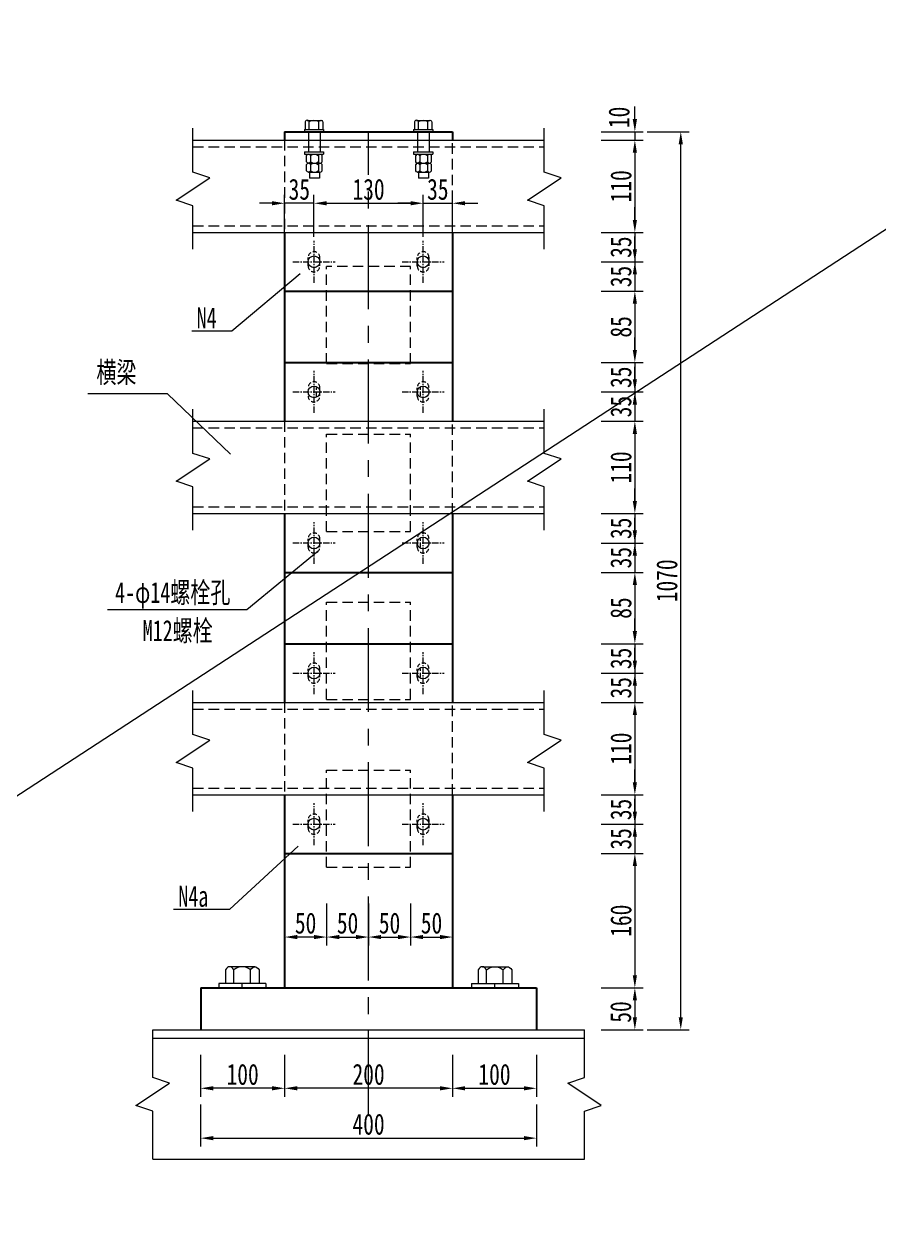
# Model space of a CAD drawing. Extents: x 98573 to 114325, y 0 to 100142.
# Drawn here: x 109206 to 110224, y 52742 to 54180 of the extents above; entities that cross this region are included whole.
import ezdxf

# ---------------------------------------------------------------- set-up
doc = ezdxf.new("R2010")
doc.units = 0
doc.header["$MEASUREMENT"] = 0
for name, pattern in [('CENTERX2', [4, 2.5, -0.5, 0.5, -0.5]), ('DASHED', [0.75, 0.5, -0.25]), ('DASHED2', [0.375, 0.25, -0.125])]:
    doc.linetypes.add(name, pattern=pattern)
doc.layers.get('0').update_dxf_attribs({"lineweight": 13})
doc.layers.get('Defpoints').update_dxf_attribs({"color": 9, "lineweight": 5})
for name, color, linetype, lineweight in [('dashed', 4, 'DASHED2', 5), ('中心线', 2, 'CENTERX2', 15), ('标注', 4, 'Continuous', 13), ('涪江 尺寸标注线', 4, 'Continuous', 13), ('涪江 钢板双线', 1, 'Continuous', 13), ('细线', 4, 'Continuous', 13), ('钢板单线', 6, 'Continuous', 25), ('钢板双线', 1, 'Continuous', 13)]:
    doc.layers.add(name, color=color, linetype=linetype, lineweight=lineweight)
doc.styles.get("Standard").update_dxf_attribs({"font": '仿宋_GB2312.ttf', "width": 0.75})
doc.dimstyles.new('0.1', dxfattribs={"dimscale": 0, "dimtxt": 2.5, "dimasz": 1.5, "dimexe": 1, "dimexo": 1, "dimgap": 0.4, "dimtad": 1, "dimdec": 1, "dimdsep": 46, "dimtxsty": 'Standard', "dimcen": 0.2, "dimclrd": 256, "dimclre": 256, "dimclrt": 256, "dimadec": 3, "dimazin": 2, "dimtfac": 1, "dimtdec": 1, "dimtmove": 2, "dimatfit": 3, "dimfxl": 4, "dimfxlon": 1, "dimtolj": 1, "dimtzin": 0, "dimlwd": -1, "dimlwe": -1, "dimarcsym": 0})

# ---------------------------------------------------------------- blocks, each defined once
blk = doc.blocks.new('m2')
at = {"layer": '钢板双线', "ltscale": 0.2}
for p, q in [((81098.7, 24802.8), (81096, 24802.8)), ((81098.7, 24802.8), (81098.7, 24780.1)), ((81074.4, 24797), (81067.4, 24797)), ((81122.7, 24798.2), (81098.7, 24798.2)), ((81074.5, 24785), (81067.5, 24785)), ((81098.7, 24780.1), (81096, 24780.1)), ((81122.7, 24784.2), (81098.7, 24784.2))]:
    blk.add_line(p, q, dxfattribs=at)
at = {"layer": '钢板双线'}
for p, q in [((81096, 24802.8), (81096, 24780.1)), ((81122.7, 24802.8), (81122.7, 24780.1)), ((81125.5, 24802.8), (81122.7, 24802.8)), ((81125.5, 24802.8), (81125.5, 24780.1)), ((81134.7, 24801.8), (81125.5, 24801.8)), ((81067.5, 24785), (81067.4, 24797)), ((81074.4, 24798), (81074.5, 24784)), ((81076.1, 24800.3), (81083.7, 24800.3)), ((81083.7, 24795.6), (81076.1, 24795.6)), ((81085.3, 24798), (81085.3, 24784)), ((81085.3, 24798), (81085.3, 24784)), ((81086.9, 24800.3), (81094.4, 24800.3)), ((81094.4, 24795.6), (81086.9, 24795.6)), ((81096, 24798), (81096.1, 24784)), ((81125.5, 24797.1), (81134.7, 24797.1)), ((81136.3, 24799.5), (81136.3, 24783.5)), ((81083.7, 24786.3), (81076.1, 24786.3)), ((81076.1, 24781.6), (81083.7, 24781.6)), ((81094.4, 24786.3), (81086.9, 24786.3)), ((81086.9, 24781.6), (81094.5, 24781.6)), ((81125.5, 24780.1), (81122.7, 24780.1)), ((81125.5, 24785.8), (81134.7, 24785.8)), ((81134.7, 24781.1), (81125.5, 24781.1))]:
    blk.add_line(p, q, dxfattribs=at)
for centre, major_axis, ratio, start_param, end_param in [((81121, 24799.5), (-15.4, 0), 0.341432, 2.680671, 3.602514), ((81089.8, 24791), (15.4, 0), 0.682865, 2.680671, 3.602514), ((81069.9, 24798), (15.4, 0), 0.341432, -0.460921, 0.460921), ((81100.6, 24791), (15.4, 0), 0.682865, 2.680671, 3.602514), ((81080.7, 24798), (15.4, 0), 0.341432, -0.460921, 0.460921), ((81089.8, 24784), (15.4, 0), 0.341432, 2.680671, 3.602514), ((81100.6, 24784), (15.4, 0), 0.341432, 2.680671, 3.602514)]:
    blk.add_ellipse(centre, major_axis=major_axis, ratio=ratio, start_param=start_param, end_param=end_param, dxfattribs=at)
at = {"layer": '钢板双线', "extrusion": (0, 0, -1)}
for centre, major_axis, ratio, start_param, end_param in [((81089.8, 24798), (-15.4, 0), 0.341432, -0.460921, 0.460921), ((81069.9, 24791), (-15.4, 0), 0.682865, 2.680671, 3.602514), ((81100.6, 24798), (-15.4, 0), 0.341432, -0.460921, 0.460921), ((81080.7, 24791), (-15.4, 0), 0.682865, 2.680671, 3.602514), ((81121, 24791.5), (15.4, 0), 0.829193, -0.460921, 0.460921), ((81069.9, 24784), (-15.4, 0), 0.341432, 2.680671, 3.602514), ((81080.7, 24784), (-15.4, 0), 0.341432, 2.680671, 3.602514), ((81121, 24783.5), (15.4, 0), 0.341432, -0.460921, 0.460921)]:
    blk.add_ellipse(centre, major_axis=major_axis, ratio=ratio, start_param=start_param, end_param=end_param, dxfattribs=at)
blk = doc.blocks.new('*D540')
at = {"layer": 'Defpoints', "color": 0, "transparency": 16777216}
for p in [(109515.8, 53966.6), (109515.8, 53741.8), (109550.8, 53741.8)]:
    blk.add_point(p, dxfattribs=at)
at = {"layer": '标注', "transparency": 16777216}
for p, q in [((109515.8, 53926.6), (109515.8, 53976.6)), ((109550.8, 53926.6), (109550.8, 53976.6))]:
    blk.add_line(p, q, dxfattribs=at)
at = {"layer": '标注', "color": 4, "transparency": 16777216}
for p, q in [((109500.8, 53966.6), (109485.8, 53966.6)), ((109550.8, 53966.6), (109515.8, 53966.6)), ((109565.8, 53966.6), (109580.8, 53966.6))]:
    blk.add_line(p, q, dxfattribs=at)
for points in [[(109500.8, 53969.1), (109500.8, 53964.1), (109515.8, 53966.6)], [(109565.8, 53969.1), (109565.8, 53964.1), (109550.8, 53966.6)]]:
    blk.add_solid(points, dxfattribs=at)
at = {"layer": '标注', "transparency": 16777216, "insert": (109533.3, 53983.1), "char_height": 25, "attachment_point": 5}
blk.add_mtext('\\A1;35', dxfattribs=at)
blk = doc.blocks.new('*D379')
at = {"layer": 'Defpoints', "color": 0, "transparency": 16777216}
for p in [(109680.8, 53966.6), (109550.8, 53741.8), (109680.8, 53741.8)]:
    blk.add_point(p, dxfattribs=at)
at = {"layer": '标注', "transparency": 16777216}
for p, q in [((109550.8, 53926.6), (109550.8, 53976.6)), ((109680.8, 53926.6), (109680.8, 53976.6))]:
    blk.add_line(p, q, dxfattribs=at)
at = {"layer": '标注', "color": 4, "transparency": 16777216}
blk.add_line((109565.8, 53966.6), (109665.8, 53966.6), dxfattribs=at)
for points in [[(109565.8, 53969.1), (109565.8, 53964.1), (109550.8, 53966.6)], [(109665.8, 53969.1), (109665.8, 53964.1), (109680.8, 53966.6)]]:
    blk.add_solid(points, dxfattribs=at)
at = {"layer": '标注', "transparency": 16777216, "insert": (109615.8, 53983.1), "char_height": 25, "attachment_point": 5}
blk.add_mtext('\\A1;130', dxfattribs=at)
blk = doc.blocks.new('*D541')
at = {"layer": 'Defpoints', "color": 0, "transparency": 16777216}
for p in [(109715.8, 53966.6), (109680.8, 53741.8), (109715.8, 53741.8)]:
    blk.add_point(p, dxfattribs=at)
at = {"layer": '标注', "transparency": 16777216}
for p, q in [((109680.8, 53926.6), (109680.8, 53976.6)), ((109715.8, 53926.6), (109715.8, 53976.6))]:
    blk.add_line(p, q, dxfattribs=at)
at = {"layer": '标注', "color": 4, "transparency": 16777216}
for p, q in [((109665.8, 53966.6), (109650.8, 53966.6)), ((109680.8, 53966.6), (109715.8, 53966.6)), ((109730.8, 53966.6), (109745.8, 53966.6))]:
    blk.add_line(p, q, dxfattribs=at)
for points in [[(109665.8, 53969.1), (109665.8, 53964.1), (109680.8, 53966.6)], [(109730.8, 53969.1), (109730.8, 53964.1), (109715.8, 53966.6)]]:
    blk.add_solid(points, dxfattribs=at)
at = {"layer": '标注', "transparency": 16777216, "insert": (109698.3, 53983.1), "char_height": 25, "attachment_point": 5}
blk.add_mtext('\\A1;35', dxfattribs=at)
blk = doc.blocks.new('*D380')
at = {"layer": 'Defpoints', "color": 0, "transparency": 16777216}
for p in [(109415.8, 54011.8), (109515.8, 53001.8), (109415.8, 52912.1)]:
    blk.add_point(p, dxfattribs=at)
at = {"layer": '标注', "transparency": 16777216}
for p, q in [((109415.8, 52952.1), (109415.8, 52902.1)), ((109515.8, 52952.1), (109515.8, 52902.1))]:
    blk.add_line(p, q, dxfattribs=at)
at = {"layer": '标注', "color": 4, "transparency": 16777216}
blk.add_line((109500.8, 52912.1), (109430.8, 52912.1), dxfattribs=at)
for points in [[(109430.8, 52914.6), (109430.8, 52909.6), (109415.8, 52912.1)], [(109500.8, 52914.6), (109500.8, 52909.6), (109515.8, 52912.1)]]:
    blk.add_solid(points, dxfattribs=at)
at = {"layer": '标注', "transparency": 16777216, "insert": (109465.8, 52928.6), "char_height": 25, "attachment_point": 5}
blk.add_mtext('\\A1;100', dxfattribs=at)
blk = doc.blocks.new('*D381')
at = {"layer": 'Defpoints', "color": 0, "transparency": 16777216}
for p in [(109515.8, 53001.8), (109715.8, 53001.8), (109515.8, 52912.1)]:
    blk.add_point(p, dxfattribs=at)
at = {"layer": '标注', "transparency": 16777216}
for p, q in [((109515.8, 52952.1), (109515.8, 52902.1)), ((109715.8, 52952.1), (109715.8, 52902.1))]:
    blk.add_line(p, q, dxfattribs=at)
at = {"layer": '标注', "color": 4, "transparency": 16777216}
blk.add_line((109700.8, 52912.1), (109530.8, 52912.1), dxfattribs=at)
for points in [[(109530.8, 52914.6), (109530.8, 52909.6), (109515.8, 52912.1)], [(109700.8, 52914.6), (109700.8, 52909.6), (109715.8, 52912.1)]]:
    blk.add_solid(points, dxfattribs=at)
at = {"layer": '标注', "transparency": 16777216, "insert": (109615.8, 52928.6), "char_height": 25, "attachment_point": 5}
blk.add_mtext('\\A1;200', dxfattribs=at)
blk = doc.blocks.new('*D382')
at = {"layer": 'Defpoints', "color": 0, "transparency": 16777216}
for p in [(109715.8, 53001.8), (109815.8, 53001.8), (109815.8, 52912.1)]:
    blk.add_point(p, dxfattribs=at)
at = {"layer": '标注', "transparency": 16777216}
for p, q in [((109715.8, 52952.1), (109715.8, 52902.1)), ((109815.8, 52952.1), (109815.8, 52902.1))]:
    blk.add_line(p, q, dxfattribs=at)
at = {"layer": '标注', "color": 4, "transparency": 16777216}
blk.add_line((109730.8, 52912.1), (109800.8, 52912.1), dxfattribs=at)
for points in [[(109730.8, 52914.6), (109730.8, 52909.6), (109715.8, 52912.1)], [(109800.8, 52914.6), (109800.8, 52909.6), (109815.8, 52912.1)]]:
    blk.add_solid(points, dxfattribs=at)
at = {"layer": '标注', "transparency": 16777216, "insert": (109765.8, 52928.6), "char_height": 25, "attachment_point": 5}
blk.add_mtext('\\A1;100', dxfattribs=at)
blk = doc.blocks.new('*D383')
at = {"layer": 'Defpoints', "color": 0, "transparency": 16777216}
for p in [(109415.8, 52981.8), (109815.8, 52981.8), (109815.8, 52852.7)]:
    blk.add_point(p, dxfattribs=at)
at = {"layer": '标注', "transparency": 16777216}
for p, q in [((109415.8, 52892.7), (109415.8, 52842.7)), ((109815.8, 52892.7), (109815.8, 52842.7))]:
    blk.add_line(p, q, dxfattribs=at)
at = {"layer": '标注', "color": 4, "transparency": 16777216}
blk.add_line((109430.8, 52852.7), (109800.8, 52852.7), dxfattribs=at)
for points in [[(109430.8, 52855.2), (109430.8, 52850.2), (109415.8, 52852.7)], [(109800.8, 52855.2), (109800.8, 52850.2), (109815.8, 52852.7)]]:
    blk.add_solid(points, dxfattribs=at)
at = {"layer": '标注', "transparency": 16777216, "insert": (109615.8, 52869.2), "char_height": 25, "attachment_point": 5}
blk.add_mtext('\\A1;400', dxfattribs=at)
blk = doc.blocks.new('*D384')
at = {"layer": 'Defpoints', "color": 0, "transparency": 16777216}
for p in [(109738.9, 54051.8), (109738.9, 54041.8), (109933, 54041.8)]:
    blk.add_point(p, dxfattribs=at)
at = {"layer": '标注', "color": 4, "transparency": 16777216}
for p, q in [((109933, 54066.8), (109933, 54081.8)), ((109933, 54051.8), (109933, 54041.8)), ((109933, 54026.8), (109933, 54011.8))]:
    blk.add_line(p, q, dxfattribs=at)
at = {"layer": '标注', "transparency": 16777216}
for p, q in [((109893, 54051.8), (109943, 54051.8)), ((109893, 54041.8), (109943, 54041.8))]:
    blk.add_line(p, q, dxfattribs=at)
at = {"layer": '标注', "color": 4, "transparency": 16777216}
for points in [[(109930.5, 54066.8), (109935.5, 54066.8), (109933, 54051.8)], [(109930.5, 54026.8), (109935.5, 54026.8), (109933, 54041.8)]]:
    blk.add_solid(points, dxfattribs=at)
at = {"layer": '标注', "transparency": 16777216, "insert": (109914.2, 54068.9), "char_height": 25, "attachment_point": 5, "rotation": 90}
blk.add_mtext('\\A1;10', dxfattribs=at)
blk = doc.blocks.new('*D385')
at = {"layer": 'Defpoints', "color": 0, "transparency": 16777216}
for p in [(109796.8, 54041.8), (109796.8, 53931.8), (109933, 53931.8)]:
    blk.add_point(p, dxfattribs=at)
at = {"layer": '标注', "transparency": 16777216}
for p, q in [((109893, 54041.8), (109943, 54041.8)), ((109893, 53931.8), (109943, 53931.8))]:
    blk.add_line(p, q, dxfattribs=at)
at = {"layer": '标注', "color": 4, "transparency": 16777216}
blk.add_line((109933, 54026.8), (109933, 53946.8), dxfattribs=at)
for points in [[(109930.5, 54026.8), (109935.5, 54026.8), (109933, 54041.8)], [(109930.5, 53946.8), (109935.5, 53946.8), (109933, 53931.8)]]:
    blk.add_solid(points, dxfattribs=at)
at = {"layer": '标注', "transparency": 16777216, "insert": (109916.5, 53986.8), "char_height": 25, "attachment_point": 5, "rotation": 90}
blk.add_mtext('\\A1;110', dxfattribs=at)
blk = doc.blocks.new('*D386')
at = {"layer": 'Defpoints', "color": 0, "transparency": 16777216}
for p in [(109778, 53931.8), (109713.5, 53896.8), (109933, 53896.8)]:
    blk.add_point(p, dxfattribs=at)
at = {"layer": '标注', "color": 4, "transparency": 16777216}
for p, q in [((109933, 53946.8), (109933, 53961.8)), ((109933, 53931.8), (109933, 53896.8)), ((109933, 53881.8), (109933, 53866.8))]:
    blk.add_line(p, q, dxfattribs=at)
at = {"layer": '标注', "transparency": 16777216}
for p, q in [((109893, 53931.8), (109943, 53931.8)), ((109893, 53896.8), (109943, 53896.8))]:
    blk.add_line(p, q, dxfattribs=at)
at = {"layer": '标注', "color": 4, "transparency": 16777216}
for points in [[(109930.5, 53946.8), (109935.5, 53946.8), (109933, 53931.8)], [(109930.5, 53881.8), (109935.5, 53881.8), (109933, 53896.8)]]:
    blk.add_solid(points, dxfattribs=at)
at = {"layer": '标注', "transparency": 16777216, "insert": (109916.5, 53914.3), "char_height": 25, "attachment_point": 5, "rotation": 90}
blk.add_mtext('\\A1;35', dxfattribs=at)
blk = doc.blocks.new('*D387')
at = {"layer": 'Defpoints', "color": 0, "transparency": 16777216}
for p in [(109713.5, 53896.8), (109713.5, 53861.8), (109933, 53861.8)]:
    blk.add_point(p, dxfattribs=at)
at = {"layer": '标注', "color": 4, "transparency": 16777216}
for p, q in [((109933, 53911.8), (109933, 53926.8)), ((109933, 53896.8), (109933, 53861.8)), ((109933, 53846.8), (109933, 53831.8))]:
    blk.add_line(p, q, dxfattribs=at)
at = {"layer": '标注', "transparency": 16777216}
for p, q in [((109893, 53896.8), (109943, 53896.8)), ((109893, 53861.8), (109943, 53861.8))]:
    blk.add_line(p, q, dxfattribs=at)
at = {"layer": '标注', "color": 4, "transparency": 16777216}
for points in [[(109930.5, 53911.8), (109935.5, 53911.8), (109933, 53896.8)], [(109930.5, 53846.8), (109935.5, 53846.8), (109933, 53861.8)]]:
    blk.add_solid(points, dxfattribs=at)
at = {"layer": '标注', "transparency": 16777216, "insert": (109916.5, 53879.3), "char_height": 25, "attachment_point": 5, "rotation": 90}
blk.add_mtext('\\A1;35', dxfattribs=at)
blk = doc.blocks.new('*D388')
at = {"layer": 'Defpoints', "color": 0, "transparency": 16777216}
for p in [(109696.7, 53861.8), (109683.2, 53776.8), (109933, 53776.8)]:
    blk.add_point(p, dxfattribs=at)
at = {"layer": '标注', "transparency": 16777216}
for p, q in [((109893, 53861.8), (109943, 53861.8)), ((109893, 53776.8), (109943, 53776.8))]:
    blk.add_line(p, q, dxfattribs=at)
at = {"layer": '标注', "color": 4, "transparency": 16777216}
blk.add_line((109933, 53846.8), (109933, 53791.8), dxfattribs=at)
for points in [[(109930.5, 53846.8), (109935.5, 53846.8), (109933, 53861.8)], [(109930.5, 53791.8), (109935.5, 53791.8), (109933, 53776.8)]]:
    blk.add_solid(points, dxfattribs=at)
at = {"layer": '标注', "transparency": 16777216, "insert": (109916.5, 53819.3), "char_height": 25, "attachment_point": 5, "rotation": 90}
blk.add_mtext('\\A1;85', dxfattribs=at)
blk = doc.blocks.new('*D389')
at = {"layer": 'Defpoints', "color": 0, "transparency": 16777216}
for p in [(109718.5, 53776.8), (109713.5, 53741.8), (109933, 53741.8)]:
    blk.add_point(p, dxfattribs=at)
at = {"layer": '标注', "color": 4, "transparency": 16777216}
for p, q in [((109933, 53791.8), (109933, 53806.8)), ((109933, 53776.8), (109933, 53741.8)), ((109933, 53726.8), (109933, 53711.8))]:
    blk.add_line(p, q, dxfattribs=at)
at = {"layer": '标注', "transparency": 16777216}
for p, q in [((109893, 53776.8), (109943, 53776.8)), ((109893, 53741.8), (109943, 53741.8))]:
    blk.add_line(p, q, dxfattribs=at)
at = {"layer": '标注', "color": 4, "transparency": 16777216}
for points in [[(109930.5, 53791.8), (109935.5, 53791.8), (109933, 53776.8)], [(109930.5, 53726.8), (109935.5, 53726.8), (109933, 53741.8)]]:
    blk.add_solid(points, dxfattribs=at)
at = {"layer": '标注', "transparency": 16777216, "insert": (109916.5, 53759.3), "char_height": 25, "attachment_point": 5, "rotation": 90}
blk.add_mtext('\\A1;35', dxfattribs=at)
blk = doc.blocks.new('*D390')
at = {"layer": 'Defpoints', "color": 0, "transparency": 16777216}
for p in [(109713.5, 53741.8), (109713.5, 53706.8), (109933, 53706.8)]:
    blk.add_point(p, dxfattribs=at)
at = {"layer": '标注', "color": 4, "transparency": 16777216}
for p, q in [((109933, 53756.8), (109933, 53771.8)), ((109933, 53741.8), (109933, 53706.8)), ((109933, 53691.8), (109933, 53676.8))]:
    blk.add_line(p, q, dxfattribs=at)
at = {"layer": '标注', "transparency": 16777216}
for p, q in [((109893, 53741.8), (109943, 53741.8)), ((109893, 53706.8), (109943, 53706.8))]:
    blk.add_line(p, q, dxfattribs=at)
at = {"layer": '标注', "color": 4, "transparency": 16777216}
for points in [[(109930.5, 53756.8), (109935.5, 53756.8), (109933, 53741.8)], [(109930.5, 53691.8), (109935.5, 53691.8), (109933, 53706.8)]]:
    blk.add_solid(points, dxfattribs=at)
at = {"layer": '标注', "transparency": 16777216, "insert": (109916.5, 53724.3), "char_height": 25, "attachment_point": 5, "rotation": 90}
blk.add_mtext('\\A1;35', dxfattribs=at)
blk = doc.blocks.new('*D391')
at = {"layer": 'Defpoints', "color": 0, "transparency": 16777216}
for p in [(109796.8, 53706.8), (109796.8, 53596.8), (109933, 53596.8)]:
    blk.add_point(p, dxfattribs=at)
at = {"layer": '标注', "transparency": 16777216}
for p, q in [((109893, 53706.8), (109943, 53706.8)), ((109893, 53596.8), (109943, 53596.8))]:
    blk.add_line(p, q, dxfattribs=at)
at = {"layer": '标注', "color": 4, "transparency": 16777216}
blk.add_line((109933, 53691.8), (109933, 53611.8), dxfattribs=at)
for points in [[(109930.5, 53691.8), (109935.5, 53691.8), (109933, 53706.8)], [(109930.5, 53611.8), (109935.5, 53611.8), (109933, 53596.8)]]:
    blk.add_solid(points, dxfattribs=at)
at = {"layer": '标注', "transparency": 16777216, "insert": (109916.5, 53651.8), "char_height": 25, "attachment_point": 5, "rotation": 90}
blk.add_mtext('\\A1;110', dxfattribs=at)
blk = doc.blocks.new('*D392')
at = {"layer": 'Defpoints', "color": 0, "transparency": 16777216}
for p in [(109778, 53596.8), (109713.5, 53561.8), (109933, 53561.8)]:
    blk.add_point(p, dxfattribs=at)
at = {"layer": '标注', "color": 4, "transparency": 16777216}
for p, q in [((109933, 53611.8), (109933, 53626.8)), ((109933, 53596.8), (109933, 53561.8)), ((109933, 53546.8), (109933, 53531.8))]:
    blk.add_line(p, q, dxfattribs=at)
at = {"layer": '标注', "transparency": 16777216}
for p, q in [((109893, 53596.8), (109943, 53596.8)), ((109893, 53561.8), (109943, 53561.8))]:
    blk.add_line(p, q, dxfattribs=at)
at = {"layer": '标注', "color": 4, "transparency": 16777216}
for points in [[(109930.5, 53611.8), (109935.5, 53611.8), (109933, 53596.8)], [(109930.5, 53546.8), (109935.5, 53546.8), (109933, 53561.8)]]:
    blk.add_solid(points, dxfattribs=at)
at = {"layer": '标注', "transparency": 16777216, "insert": (109916.5, 53579.3), "char_height": 25, "attachment_point": 5, "rotation": 90}
blk.add_mtext('\\A1;35', dxfattribs=at)
blk = doc.blocks.new('*D393')
at = {"layer": 'Defpoints', "color": 0, "transparency": 16777216}
for p in [(109713.5, 53561.8), (109713.5, 53526.8), (109933, 53526.8)]:
    blk.add_point(p, dxfattribs=at)
at = {"layer": '标注', "color": 4, "transparency": 16777216}
for p, q in [((109933, 53576.8), (109933, 53591.8)), ((109933, 53561.8), (109933, 53526.8)), ((109933, 53511.8), (109933, 53496.8))]:
    blk.add_line(p, q, dxfattribs=at)
at = {"layer": '标注', "transparency": 16777216}
for p, q in [((109893, 53561.8), (109943, 53561.8)), ((109893, 53526.8), (109943, 53526.8))]:
    blk.add_line(p, q, dxfattribs=at)
at = {"layer": '标注', "color": 4, "transparency": 16777216}
for points in [[(109930.5, 53576.8), (109935.5, 53576.8), (109933, 53561.8)], [(109930.5, 53511.8), (109935.5, 53511.8), (109933, 53526.8)]]:
    blk.add_solid(points, dxfattribs=at)
at = {"layer": '标注', "transparency": 16777216, "insert": (109916.5, 53544.3), "char_height": 25, "attachment_point": 5, "rotation": 90}
blk.add_mtext('\\A1;35', dxfattribs=at)
blk = doc.blocks.new('*D394')
at = {"layer": 'Defpoints', "color": 0, "transparency": 16777216}
for p in [(109696.7, 53526.8), (109683.2, 53441.8), (109933, 53441.8)]:
    blk.add_point(p, dxfattribs=at)
at = {"layer": '标注', "transparency": 16777216}
for p, q in [((109893, 53526.8), (109943, 53526.8)), ((109893, 53441.8), (109943, 53441.8))]:
    blk.add_line(p, q, dxfattribs=at)
at = {"layer": '标注', "color": 4, "transparency": 16777216}
blk.add_line((109933, 53511.8), (109933, 53456.8), dxfattribs=at)
for points in [[(109930.5, 53511.8), (109935.5, 53511.8), (109933, 53526.8)], [(109930.5, 53456.8), (109935.5, 53456.8), (109933, 53441.8)]]:
    blk.add_solid(points, dxfattribs=at)
at = {"layer": '标注', "transparency": 16777216, "insert": (109916.5, 53484.3), "char_height": 25, "attachment_point": 5, "rotation": 90}
blk.add_mtext('\\A1;85', dxfattribs=at)
blk = doc.blocks.new('*D395')
at = {"layer": 'Defpoints', "color": 0, "transparency": 16777216}
for p in [(109718.5, 53441.8), (109713.5, 53406.8), (109933, 53406.8)]:
    blk.add_point(p, dxfattribs=at)
at = {"layer": '标注', "color": 4, "transparency": 16777216}
for p, q in [((109933, 53456.8), (109933, 53471.8)), ((109933, 53441.8), (109933, 53406.8)), ((109933, 53391.8), (109933, 53376.8))]:
    blk.add_line(p, q, dxfattribs=at)
at = {"layer": '标注', "transparency": 16777216}
for p, q in [((109893, 53441.8), (109943, 53441.8)), ((109893, 53406.8), (109943, 53406.8))]:
    blk.add_line(p, q, dxfattribs=at)
at = {"layer": '标注', "color": 4, "transparency": 16777216}
for points in [[(109930.5, 53456.8), (109935.5, 53456.8), (109933, 53441.8)], [(109930.5, 53391.8), (109935.5, 53391.8), (109933, 53406.8)]]:
    blk.add_solid(points, dxfattribs=at)
at = {"layer": '标注', "transparency": 16777216, "insert": (109916.5, 53424.3), "char_height": 25, "attachment_point": 5, "rotation": 90}
blk.add_mtext('\\A1;35', dxfattribs=at)
blk = doc.blocks.new('*D396')
at = {"layer": 'Defpoints', "color": 0, "transparency": 16777216}
for p in [(109713.5, 53406.8), (109713.5, 53371.8), (109933, 53371.8)]:
    blk.add_point(p, dxfattribs=at)
at = {"layer": '标注', "color": 4, "transparency": 16777216}
for p, q in [((109933, 53421.8), (109933, 53436.8)), ((109933, 53406.8), (109933, 53371.8)), ((109933, 53356.8), (109933, 53341.8))]:
    blk.add_line(p, q, dxfattribs=at)
at = {"layer": '标注', "transparency": 16777216}
for p, q in [((109893, 53406.8), (109943, 53406.8)), ((109893, 53371.8), (109943, 53371.8))]:
    blk.add_line(p, q, dxfattribs=at)
at = {"layer": '标注', "color": 4, "transparency": 16777216}
for points in [[(109930.5, 53421.8), (109935.5, 53421.8), (109933, 53406.8)], [(109930.5, 53356.8), (109935.5, 53356.8), (109933, 53371.8)]]:
    blk.add_solid(points, dxfattribs=at)
at = {"layer": '标注', "transparency": 16777216, "insert": (109916.5, 53389.3), "char_height": 25, "attachment_point": 5, "rotation": 90}
blk.add_mtext('\\A1;35', dxfattribs=at)
blk = doc.blocks.new('*D397')
at = {"layer": 'Defpoints', "color": 0, "transparency": 16777216}
for p in [(109796.8, 53371.8), (109796.8, 53261.8), (109933, 53261.8)]:
    blk.add_point(p, dxfattribs=at)
at = {"layer": '标注', "transparency": 16777216}
for p, q in [((109893, 53371.8), (109943, 53371.8)), ((109893, 53261.8), (109943, 53261.8))]:
    blk.add_line(p, q, dxfattribs=at)
at = {"layer": '标注', "color": 4, "transparency": 16777216}
blk.add_line((109933, 53356.8), (109933, 53276.8), dxfattribs=at)
for points in [[(109930.5, 53356.8), (109935.5, 53356.8), (109933, 53371.8)], [(109930.5, 53276.8), (109935.5, 53276.8), (109933, 53261.8)]]:
    blk.add_solid(points, dxfattribs=at)
at = {"layer": '标注', "transparency": 16777216, "insert": (109916.5, 53316.8), "char_height": 25, "attachment_point": 5, "rotation": 90}
blk.add_mtext('\\A1;110', dxfattribs=at)
blk = doc.blocks.new('*D398')
at = {"layer": 'Defpoints', "color": 0, "transparency": 16777216}
for p in [(109778, 53261.8), (109713.5, 53226.8), (109933, 53226.8)]:
    blk.add_point(p, dxfattribs=at)
at = {"layer": '标注', "color": 4, "transparency": 16777216}
for p, q in [((109933, 53276.8), (109933, 53291.8)), ((109933, 53261.8), (109933, 53226.8)), ((109933, 53211.8), (109933, 53196.8))]:
    blk.add_line(p, q, dxfattribs=at)
at = {"layer": '标注', "transparency": 16777216}
for p, q in [((109893, 53261.8), (109943, 53261.8)), ((109893, 53226.8), (109943, 53226.8))]:
    blk.add_line(p, q, dxfattribs=at)
at = {"layer": '标注', "color": 4, "transparency": 16777216}
for points in [[(109930.5, 53276.8), (109935.5, 53276.8), (109933, 53261.8)], [(109930.5, 53211.8), (109935.5, 53211.8), (109933, 53226.8)]]:
    blk.add_solid(points, dxfattribs=at)
at = {"layer": '标注', "transparency": 16777216, "insert": (109916.5, 53244.3), "char_height": 25, "attachment_point": 5, "rotation": 90}
blk.add_mtext('\\A1;35', dxfattribs=at)
blk = doc.blocks.new('*D399')
at = {"layer": 'Defpoints', "color": 0, "transparency": 16777216}
for p in [(109713.5, 53226.8), (109713.5, 53191.8), (109933, 53191.8)]:
    blk.add_point(p, dxfattribs=at)
at = {"layer": '标注', "color": 4, "transparency": 16777216}
for p, q in [((109933, 53241.8), (109933, 53256.8)), ((109933, 53226.8), (109933, 53191.8)), ((109933, 53176.8), (109933, 53161.8))]:
    blk.add_line(p, q, dxfattribs=at)
at = {"layer": '标注', "transparency": 16777216}
for p, q in [((109893, 53226.8), (109943, 53226.8)), ((109893, 53191.8), (109943, 53191.8))]:
    blk.add_line(p, q, dxfattribs=at)
at = {"layer": '标注', "color": 4, "transparency": 16777216}
for points in [[(109930.5, 53241.8), (109935.5, 53241.8), (109933, 53226.8)], [(109930.5, 53176.8), (109935.5, 53176.8), (109933, 53191.8)]]:
    blk.add_solid(points, dxfattribs=at)
at = {"layer": '标注', "transparency": 16777216, "insert": (109916.5, 53209.3), "char_height": 25, "attachment_point": 5, "rotation": 90}
blk.add_mtext('\\A1;35', dxfattribs=at)
blk = doc.blocks.new('*D400')
at = {"layer": 'Defpoints', "color": 0, "transparency": 16777216}
for p in [(109696.7, 53191.8), (109683.2, 53031.8), (109933, 53031.8)]:
    blk.add_point(p, dxfattribs=at)
at = {"layer": '标注', "transparency": 16777216}
for p, q in [((109893, 53191.8), (109943, 53191.8)), ((109893, 53031.8), (109943, 53031.8))]:
    blk.add_line(p, q, dxfattribs=at)
at = {"layer": '标注', "color": 4, "transparency": 16777216}
blk.add_line((109933, 53176.8), (109933, 53046.8), dxfattribs=at)
for points in [[(109930.5, 53176.8), (109935.5, 53176.8), (109933, 53191.8)], [(109930.5, 53046.8), (109935.5, 53046.8), (109933, 53031.8)]]:
    blk.add_solid(points, dxfattribs=at)
at = {"layer": '标注', "transparency": 16777216, "insert": (109916.5, 53111.8), "char_height": 25, "attachment_point": 5, "rotation": 90}
blk.add_mtext('\\A1;160', dxfattribs=at)
blk = doc.blocks.new('*D401')
at = {"layer": 'Defpoints', "color": 0, "transparency": 16777216}
for p in [(109772, 53031.8), (109772, 52981.8), (109933, 52981.8)]:
    blk.add_point(p, dxfattribs=at)
at = {"layer": '标注', "transparency": 16777216}
for p, q in [((109893, 53031.8), (109943, 53031.8)), ((109893, 52981.8), (109943, 52981.8))]:
    blk.add_line(p, q, dxfattribs=at)
at = {"layer": '标注', "color": 4, "transparency": 16777216}
blk.add_line((109933, 53016.8), (109933, 52996.8), dxfattribs=at)
for points in [[(109930.5, 53016.8), (109935.5, 53016.8), (109933, 53031.8)], [(109930.5, 52996.8), (109935.5, 52996.8), (109933, 52981.8)]]:
    blk.add_solid(points, dxfattribs=at)
at = {"layer": '标注', "transparency": 16777216, "insert": (109916.2, 53003), "char_height": 25, "attachment_point": 5, "rotation": 90}
blk.add_mtext('\\A1;50', dxfattribs=at)
blk = doc.blocks.new('*D620')
at = {"layer": 'Defpoints', "color": 0, "transparency": 16777216}
for p in [(109706.9, 54051.8), (109987.7, 54051.8), (109788.5, 52981.8)]:
    blk.add_point(p, dxfattribs=at)
at = {"layer": '标注', "transparency": 16777216}
for p, q in [((109947.7, 54051.8), (109997.7, 54051.8)), ((109947.7, 52981.8), (109997.7, 52981.8))]:
    blk.add_line(p, q, dxfattribs=at)
at = {"layer": '标注', "color": 4, "transparency": 16777216}
blk.add_line((109987.7, 52996.8), (109987.7, 54036.8), dxfattribs=at)
for points in [[(109985.2, 54036.8), (109990.2, 54036.8), (109987.7, 54051.8)], [(109985.2, 52996.8), (109990.2, 52996.8), (109987.7, 52981.8)]]:
    blk.add_solid(points, dxfattribs=at)
at = {"layer": '标注', "transparency": 16777216, "insert": (109971.2, 53516.8), "char_height": 25, "attachment_point": 5, "rotation": 90}
blk.add_mtext('\\A1;1070', dxfattribs=at)
blk = doc.blocks.new('*D621')
at = {"layer": 'Defpoints', "color": 0, "transparency": 16777216}
for p in [(109565.8, 53175.5), (109615.8, 53175.5), (109615.8, 53092.3)]:
    blk.add_point(p, dxfattribs=at)
at = {"layer": '标注', "transparency": 16777216}
for p, q in [((109565.8, 53132.3), (109565.8, 53082.3)), ((109615.8, 53132.3), (109615.8, 53082.3))]:
    blk.add_line(p, q, dxfattribs=at)
at = {"layer": '标注', "color": 4, "transparency": 16777216}
blk.add_line((109580.8, 53092.3), (109600.8, 53092.3), dxfattribs=at)
for points in [[(109580.8, 53094.8), (109580.8, 53089.8), (109565.8, 53092.3)], [(109600.8, 53094.8), (109600.8, 53089.8), (109615.8, 53092.3)]]:
    blk.add_solid(points, dxfattribs=at)
at = {"layer": '标注', "transparency": 16777216, "insert": (109590.8, 53108.8), "char_height": 25, "attachment_point": 5}
blk.add_mtext('\\A1;50', dxfattribs=at)
blk = doc.blocks.new('*D622')
at = {"layer": 'Defpoints', "color": 0, "transparency": 16777216}
for p in [(109515.8, 54043.2), (109565.8, 53175.5), (109515.8, 53092.3)]:
    blk.add_point(p, dxfattribs=at)
at = {"layer": '标注', "transparency": 16777216}
for p, q in [((109515.8, 53132.3), (109515.8, 53082.3)), ((109565.8, 53132.3), (109565.8, 53082.3))]:
    blk.add_line(p, q, dxfattribs=at)
at = {"layer": '标注', "color": 4, "transparency": 16777216}
blk.add_line((109550.8, 53092.3), (109530.8, 53092.3), dxfattribs=at)
for points in [[(109530.8, 53094.8), (109530.8, 53089.8), (109515.8, 53092.3)], [(109550.8, 53094.8), (109550.8, 53089.8), (109565.8, 53092.3)]]:
    blk.add_solid(points, dxfattribs=at)
at = {"layer": '标注', "transparency": 16777216, "insert": (109540.8, 53108.8), "char_height": 25, "attachment_point": 5}
blk.add_mtext('\\A1;50', dxfattribs=at)
blk = doc.blocks.new('*D623')
at = {"layer": 'Defpoints', "color": 0, "transparency": 16777216}
for p in [(109615.8, 53175.5), (109665.8, 53175.5), (109665.8, 53092.3)]:
    blk.add_point(p, dxfattribs=at)
at = {"layer": '标注', "transparency": 16777216}
for p, q in [((109615.8, 53132.3), (109615.8, 53082.3)), ((109665.8, 53132.3), (109665.8, 53082.3))]:
    blk.add_line(p, q, dxfattribs=at)
at = {"layer": '标注', "color": 4, "transparency": 16777216}
blk.add_line((109630.8, 53092.3), (109650.8, 53092.3), dxfattribs=at)
for points in [[(109630.8, 53094.8), (109630.8, 53089.8), (109615.8, 53092.3)], [(109650.8, 53094.8), (109650.8, 53089.8), (109665.8, 53092.3)]]:
    blk.add_solid(points, dxfattribs=at)
at = {"layer": '标注', "transparency": 16777216, "insert": (109640.8, 53108.8), "char_height": 25, "attachment_point": 5}
blk.add_mtext('\\A1;50', dxfattribs=at)
blk = doc.blocks.new('*D624')
at = {"layer": 'Defpoints', "color": 0, "transparency": 16777216}
for p in [(109665.8, 53175.5), (109715.8, 53175.5), (109715.8, 53092.3)]:
    blk.add_point(p, dxfattribs=at)
at = {"layer": '标注', "transparency": 16777216}
for p, q in [((109665.8, 53132.3), (109665.8, 53082.3)), ((109715.8, 53132.3), (109715.8, 53082.3))]:
    blk.add_line(p, q, dxfattribs=at)
at = {"layer": '标注', "color": 4, "transparency": 16777216}
blk.add_line((109680.8, 53092.3), (109700.8, 53092.3), dxfattribs=at)
for points in [[(109680.8, 53094.8), (109680.8, 53089.8), (109665.8, 53092.3)], [(109700.8, 53094.8), (109700.8, 53089.8), (109715.8, 53092.3)]]:
    blk.add_solid(points, dxfattribs=at)
at = {"layer": '标注', "transparency": 16777216, "insert": (109690.8, 53108.8), "char_height": 25, "attachment_point": 5}
blk.add_mtext('\\A1;50', dxfattribs=at)
blk = doc.blocks.new('ls')
at = {"color": 4}
blk.add_line((0, 0), (0, 5), dxfattribs=at)
at = {"layer": '涪江 钢板双线', "color": 4}
for p, q in [((-20, 21.6), (-20, 5)), ((-15, 25), (15, 25)), ((-10, 5), (-10, 21.6)), ((10, 5), (10, 21.6)), ((20, 21.6), (20, 5)), ((-28, 5), (28, 5)), ((-28, 5), (-28, 0)), ((-28, 0), (28, 0)), ((-18.7, 5), (18.7, 5)), ((-14, 5), (14, 5)), ((28, 5), (28, 0))]:
    blk.add_line(p, q, dxfattribs=at)
blk.add_ellipse((-15, -7.9), major_axis=(0, 32.9), ratio=0.341432, start_param=-0.460921, end_param=0.460921, dxfattribs=at)
at = {"layer": '涪江 钢板双线', "color": 4, "extrusion": (0, 0, -1)}
for centre, ratio in [((0, -7.9), 0.682865), ((15, -7.9), 0.341432)]:
    blk.add_ellipse(centre, major_axis=(0, 32.9), ratio=ratio, start_param=-0.460921, end_param=0.460921, dxfattribs=at)

msp = doc.modelspace()

# ---------------------------------------------------------------- linework, layer by layer
at = {"color": 1}
for p, q in [((109358.64724, 52981.83899), (109872.97983, 52981.83899)), ((109358.64724, 52971.83899), (109872.97983, 52971.83899)), ((109358.64724, 52827.48086), (109872.97983, 52827.48086))]:
    msp.add_line(p, q, dxfattribs=at)
for centre in [(109550.81353, 53896.83899), (109680.81353, 53896.83899), (109550.81353, 53741.83899), (109680.81353, 53741.83899), (109550.81353, 53561.83899), (109680.81353, 53561.83899), (109550.81353, 53406.83899), (109680.81353, 53406.83899), (109550.81353, 53226.83899), (109680.81353, 53226.83899)]:
    msp.add_circle(centre, 7)
at = {"layer": 'dashed', "ltscale": 50}
for p, q in [((109406.54244, 54033.83899), (109825.08463, 54033.83899)), ((109515.81353, 54041.83899), (109515.81353, 53931.83899)), ((109715.81353, 53931.83899), (109715.81353, 54041.83899)), ((109406.54244, 53939.83899), (109825.08463, 53939.83899)), ((109565.81353, 53775.48293), (109565.81353, 53891.30897)), ((109665.81353, 53891.30897), (109565.81353, 53891.30897)), ((109665.81353, 53775.48293), (109665.81353, 53891.30897)), ((109565.81353, 53775.48293), (109665.81353, 53775.48293)), ((109515.81353, 53706.83899), (109515.81353, 53596.83899)), ((109715.81353, 53596.83899), (109715.81353, 53706.83899)), ((109406.54244, 53698.83899), (109825.08463, 53698.83899)), ((109565.81353, 53575.48293), (109565.81353, 53691.30897)), ((109565.81353, 53691.30897), (109665.81353, 53691.30897)), ((109665.81353, 53575.48293), (109665.81353, 53691.30897)), ((109406.54244, 53604.83899), (109825.08463, 53604.83899)), ((109565.81353, 53575.48293), (109665.81353, 53575.48293)), ((109565.81353, 53375.48293), (109565.81353, 53491.30897)), ((109565.81353, 53491.30897), (109665.81353, 53491.30897)), ((109665.81353, 53375.48293), (109665.81353, 53491.30897)), ((109515.81353, 53371.83899), (109515.81353, 53261.83899)), ((109565.81353, 53375.48293), (109665.81353, 53375.48293)), ((109715.81353, 53261.83899), (109715.81353, 53371.83899)), ((109406.54244, 53363.83899), (109825.08463, 53363.83899)), ((109565.81353, 53175.48293), (109565.81353, 53291.30897)), ((109565.81353, 53291.30897), (109665.81353, 53291.30897)), ((109665.81353, 53175.48293), (109665.81353, 53291.30897)), ((109406.54244, 53269.83899), (109825.08463, 53269.83899)), ((109565.81353, 53175.48293), (109665.81353, 53175.48293))]:
    msp.add_line(p, q, dxfattribs=at)
at = {"layer": 'dashed', "ltscale": 20}
for p, q in [((109543.81353, 53891.83899), (109543.81353, 53901.83899)), ((109557.81353, 53891.95356), (109557.81353, 53901.95356)), ((109673.81353, 53891.83899), (109673.81353, 53901.83899)), ((109687.81353, 53891.95356), (109687.81353, 53901.95356)), ((109553.81353, 53736.83899), (109553.81353, 53746.83899)), ((109557.81353, 53736.95356), (109557.81353, 53746.95356)), ((109673.81353, 53736.83899), (109673.81353, 53746.83899)), ((109677.81353, 53736.95356), (109677.81353, 53746.95356)), ((109543.81353, 53556.83899), (109543.81353, 53566.83899)), ((109557.81353, 53556.95356), (109557.81353, 53566.95356)), ((109673.81353, 53556.83899), (109673.81353, 53566.83899)), ((109677.81353, 53556.95356), (109677.81353, 53566.95356)), ((109543.81353, 53401.83899), (109543.81353, 53411.83899)), ((109557.81353, 53401.95356), (109557.81353, 53411.95356)), ((109673.81353, 53401.83899), (109673.81353, 53411.83899)), ((109677.81353, 53401.95356), (109677.81353, 53411.95356)), ((109543.81353, 53221.83899), (109543.81353, 53231.83899)), ((109557.81353, 53221.95356), (109557.81353, 53231.95356)), ((109673.81353, 53221.83899), (109673.81353, 53231.83899)), ((109687.81353, 53221.95356), (109687.81353, 53231.95356))]:
    msp.add_line(p, q, dxfattribs=at)
for centre, start, end in [((109550.81353, 53901.83899), 0, 180), ((109680.81353, 53901.83899), 0, 180), ((109550.81353, 53891.83899), 180, 0), ((109680.81353, 53891.83899), 180, 0), ((109550.81353, 53746.83899), 0, 180), ((109680.81353, 53746.83899), 0, 180), ((109550.81353, 53736.83899), 180, 0), ((109680.81353, 53736.83899), 180, 0), ((109550.81353, 53566.83899), 0, 180), ((109680.81353, 53566.83899), 0, 180), ((109550.81353, 53556.83899), 180, 0), ((109680.81353, 53556.83899), 180, 0), ((109550.81353, 53411.83899), 0, 180), ((109680.81353, 53411.83899), 0, 180), ((109550.81353, 53401.83899), 180, 0), ((109680.81353, 53401.83899), 180, 0), ((109550.81353, 53231.83899), 0, 180), ((109680.81353, 53231.83899), 0, 180), ((109550.81353, 53221.83899), 180, 0), ((109680.81353, 53221.83899), 180, 0)]:
    msp.add_arc(centre, 7, start, end, dxfattribs=at)
at = {"layer": '中心线', "ltscale": 40}
msp.add_line((109615.81353, 52880.48057), (109615.81353, 54051.83899), dxfattribs=at)
at = {"layer": '中心线', "ltscale": 3}
for p, q in [((109550.81353, 53871.8855), (109550.81353, 53921.79249)), ((109680.81353, 53871.8855), (109680.81353, 53921.79249)), ((109525.70784, 53896.83899), (109575.91923, 53896.83899)), ((109655.70784, 53896.83899), (109705.91923, 53896.83899)), ((109550.81353, 53716.8855), (109550.81353, 53766.79249)), ((109680.81353, 53716.8855), (109680.81353, 53766.79249)), ((109525.70784, 53741.83899), (109575.91923, 53741.83899)), ((109655.70784, 53741.83899), (109705.91923, 53741.83899)), ((109550.81353, 53536.8855), (109550.81353, 53586.79249)), ((109680.81353, 53536.8855), (109680.81353, 53586.79249)), ((109525.70784, 53561.83899), (109575.91923, 53561.83899)), ((109655.70784, 53561.83899), (109705.91923, 53561.83899)), ((109550.81353, 53381.8855), (109550.81353, 53431.79249)), ((109680.81353, 53381.8855), (109680.81353, 53431.79249)), ((109525.70784, 53406.83899), (109575.91923, 53406.83899)), ((109655.70784, 53406.83899), (109705.91923, 53406.83899)), ((109550.81353, 53201.8855), (109550.81353, 53251.79249)), ((109680.81353, 53201.8855), (109680.81353, 53251.79249)), ((109525.70784, 53226.83899), (109575.91923, 53226.83899)), ((109655.70784, 53226.83899), (109705.91923, 53226.83899))]:
    msp.add_line(p, q, dxfattribs=at)
at = {"layer": '标注'}
msp.add_line((112815.95382, 55620.37259), (98573.01049, 46332.42017), dxfattribs=at)
at = {"layer": '涪江 尺寸标注线'}
for points in [[(109406.54244, 53911.91024), (109406.54244, 53963.62669), (109386.54202, 53970.29337), (109426.54286, 53996.96002), (109406.54244, 54003.62669), (109406.54244, 54056.07688)], [(109825.08463, 53911.91024), (109825.08463, 53963.62669), (109805.08422, 53970.29337), (109845.08505, 53996.96002), (109825.08463, 54003.62669), (109825.08463, 54056.07688)], [(109406.54244, 53576.91024), (109406.54244, 53628.62669), (109386.54202, 53635.29337), (109426.54286, 53661.96002), (109406.54244, 53668.62669), (109406.54244, 53721.07688)], [(109825.08463, 53576.91024), (109825.08463, 53628.62669), (109805.08422, 53635.29337), (109845.08505, 53661.96002), (109825.08463, 53668.62669), (109825.08463, 53721.07688)], [(109406.54244, 53241.91024), (109406.54244, 53293.62669), (109386.54202, 53300.29337), (109426.54286, 53326.96002), (109406.54244, 53333.62669), (109406.54244, 53386.07688)], [(109825.08463, 53241.91024), (109825.08463, 53293.62669), (109805.08422, 53300.29337), (109845.08505, 53326.96002), (109825.08463, 53333.62669), (109825.08463, 53386.07688)], [(109358.64724, 52827.48086), (109358.64724, 52885.00049), (109338.64682, 52891.66717), (109378.64766, 52918.33382), (109358.64724, 52925.00049), (109358.64724, 52981.83899)], [(109872.97983, 52827.48086), (109872.97983, 52885.00049), (109892.98025, 52891.66717), (109852.97941, 52918.33382), (109872.97983, 52925.00049), (109872.97983, 52981.83899)]]:
    msp.add_lwpolyline(points, dxfattribs=at)
at = {"layer": '细线', "ltscale": 100}
for p, q in [((109453.08898, 53814.62896), (109534.29605, 53882.81926)), ((109450.53637, 53125.65997), (109531.74344, 53200.4827))]:
    msp.add_line(p, q, dxfattribs=at)
at = {"layer": '细线', "ltscale": 100, "extrusion": (0, 0, -1)}
for p, q in [((109405.17522, 53814.62896), (109453.08898, 53814.62896)), ((109383.3659, 53125.65997), (109450.53637, 53125.65997))]:
    msp.add_line(p, q, dxfattribs=at)
at = {"layer": '细线'}
for p, q in [((109376.17747, 53739.40001), (109281.38175, 53739.40001)), ((109376.17747, 53739.40001), (109451.40551, 53667.59278)), ((109555.76804, 53551.98688), (109470.85967, 53482.2408)), ((109470.85967, 53482.2408), (109304.87124, 53482.2408))]:
    msp.add_line(p, q, dxfattribs=at)
at = {"layer": '钢板单线', "color": 1}
for p, q in [((109515.81353, 54051.83899), (109715.81353, 54051.83899)), ((109515.81353, 54051.83899), (109515.81353, 54041.83899)), ((109715.81353, 54051.83899), (109715.81353, 54041.83899)), ((109515.81353, 53931.83899), (109515.81353, 53706.83899)), ((109715.81353, 53931.83899), (109715.81353, 53706.83899)), ((109515.81353, 53861.83899), (109715.81353, 53861.83899)), ((109515.81353, 53776.83899), (109715.81353, 53776.83899)), ((109515.81353, 53596.83899), (109515.81353, 53371.83899)), ((109715.81353, 53596.83899), (109715.81353, 53371.83899)), ((109515.81353, 53526.83899), (109715.81353, 53526.83899)), ((109515.81353, 53441.83899), (109715.81353, 53441.83899)), ((109515.81353, 53261.83899), (109515.81353, 53031.83899)), ((109715.81353, 53261.83899), (109715.81353, 53031.83899)), ((109515.81353, 53191.83899), (109715.81353, 53191.83899)), ((109415.81353, 53031.83899), (109815.81353, 53031.83899)), ((109415.81353, 53031.83899), (109415.81353, 52981.83899)), ((109815.81353, 53031.83899), (109815.81353, 52981.83899))]:
    msp.add_line(p, q, dxfattribs=at)
at = {"layer": '钢板双线'}
for p, q in [((109406.54244, 54041.83899), (109825.08463, 54041.83899)), ((109406.54244, 53931.83899), (109825.08463, 53931.83899)), ((109406.54244, 53706.83899), (109825.08463, 53706.83899)), ((109406.54244, 53596.83899), (109825.08463, 53596.83899)), ((109406.54244, 53371.83899), (109825.08463, 53371.83899)), ((109406.54244, 53261.83899), (109825.08463, 53261.83899))]:
    msp.add_line(p, q, dxfattribs=at)

# ---------------------------------------------------------------- block references
at = {"color": 3, "xscale": -1}
msp.add_blockref('ls', (109465.30562, 53031.83899), dxfattribs=at)
at = {"color": 3, "rotation": 359.9999999999404}
msp.add_blockref('ls', (109766.32145, 53031.83899), dxfattribs=at)
at = {"layer": '标注', "linetype": 'DASHED', "rotation": 90}
for p in [(134342.27472, -27070.9097), (134472.27472, -27070.9097)]:
    msp.add_blockref('m2', p, dxfattribs=at)

# ---------------------------------------------------------------- texts
at = {"layer": '标注', "width": 0.7}
for s, p in [('N4', (109411.00526, 53817.42775)), ('横梁', (109291.61496, 53752.63499)), ('4-φ14螺栓孔', (109313.89691, 53490.38795)), ('M12螺栓', (109346.73252, 53444.97077)), ('N4a', (109389.19594, 53128.45876))]:
    msp.add_text(s, height=25, dxfattribs=at).set_placement(p)

# ---------------------------------------------------------------- dimensions: what is measured, and where the dimension line sits
at = {"layer": '标注'}
for base, p1, p2, picture, middle in [((109932.99409, 54041.83899), (109738.90212, 54051.83899), (109738.90212, 54041.83899), '*D384', (109914.18029, 54068.9229)), ((109932.99409, 52981.83899), (109772.01729, 53031.83899), (109772.01729, 52981.83899), '*D401', (109916.21931, 53003.01113))]:
    dim = msp.add_linear_dim(base=base, p1=p1, p2=p2, angle=90, dimstyle='0.1', override={"dimscale": 10, "dimclrd": 4}, dxfattribs=at)
    dim.commit()
    dim.dimension.update_dxf_attribs({"geometry": picture, "text_midpoint": middle, "dimtype": 160})
for base, p1, p2, picture, middle in [((109987.65307, 54051.83899), (109788.45461, 52981.83899), (109706.86207, 54051.83899), '*D620', (109971.15307, 53516.83899)), ((109932.99409, 53931.83899), (109796.81622, 54041.83899), (109796.81622, 53931.83899), '*D385', (109916.49409, 53986.83899)), ((109932.99409, 53896.83899), (109778.02801, 53931.83899), (109713.54439, 53896.83899), '*D386', (109916.49409, 53914.33899)), ((109932.99409, 53861.83899), (109713.54439, 53896.83899), (109713.54439, 53861.83899), '*D387', (109916.49409, 53879.33899)), ((109932.99409, 53776.83899), (109696.69759, 53861.83899), (109683.15522, 53776.83899), '*D388', (109916.49409, 53819.33899)), ((109932.99409, 53741.83899), (109718.47677, 53776.83899), (109713.54439, 53741.83899), '*D389', (109916.49409, 53759.33899)), ((109932.99409, 53706.83899), (109713.54439, 53741.83899), (109713.54439, 53706.83899), '*D390', (109916.49409, 53724.33899)), ((109932.99409, 53596.83899), (109796.81622, 53706.83899), (109796.81622, 53596.83899), '*D391', (109916.49409, 53651.83899)), ((109932.99409, 53561.83899), (109778.02801, 53596.83899), (109713.54439, 53561.83899), '*D392', (109916.49409, 53579.33899)), ((109932.99409, 53526.83899), (109713.54439, 53561.83899), (109713.54439, 53526.83899), '*D393', (109916.49409, 53544.33899)), ((109932.99409, 53441.83899), (109696.69759, 53526.83899), (109683.15522, 53441.83899), '*D394', (109916.49409, 53484.33899)), ((109932.99409, 53406.83899), (109718.47677, 53441.83899), (109713.54439, 53406.83899), '*D395', (109916.49409, 53424.33899)), ((109932.99409, 53371.83899), (109713.54439, 53406.83899), (109713.54439, 53371.83899), '*D396', (109916.49409, 53389.33899)), ((109932.99409, 53261.83899), (109796.81622, 53371.83899), (109796.81622, 53261.83899), '*D397', (109916.49409, 53316.83899)), ((109932.99409, 53226.83899), (109778.02801, 53261.83899), (109713.54439, 53226.83899), '*D398', (109916.49409, 53244.33899)), ((109932.99409, 53191.83899), (109713.54439, 53226.83899), (109713.54439, 53191.83899), '*D399', (109916.49409, 53209.33899)), ((109932.99409, 53031.83899), (109696.69759, 53191.83899), (109683.15522, 53031.83899), '*D400', (109916.49409, 53111.83899))]:
    dim = msp.add_linear_dim(base=base, p1=p1, p2=p2, angle=90, dimstyle='0.1', override={"dimscale": 10, "dimclrd": 4}, dxfattribs=at)
    dim.commit()
    dim.dimension.update_dxf_attribs({"geometry": picture, "text_midpoint": middle})
for base, p1, p2, picture, middle in [((109515.81353, 53092.34126), (109565.81353, 53175.48293), (109515.81353, 54043.17087), '*D622', (109540.81353, 53108.84126)), ((109415.81353, 52912.11642), (109515.81353, 53001.83899), (109415.81353, 54011.83899), '*D380', (109465.81353, 52928.61642)), ((109515.81353, 53966.5982), (109550.81353, 53741.83899), (109515.81353, 53741.83899), '*D540', (109533.31353, 53983.0982)), ((109680.81353, 53966.5982), (109550.81353, 53741.83899), (109680.81353, 53741.83899), '*D379', (109615.81353, 53983.0982)), ((109715.81353, 53966.5982), (109680.81353, 53741.83899), (109715.81353, 53741.83899), '*D541', (109698.31353, 53983.0982)), ((109615.81353, 53092.34126), (109565.81353, 53175.48293), (109615.81353, 53175.48293), '*D621', (109590.81353, 53108.84126)), ((109665.81353, 53092.34126), (109615.81353, 53175.48293), (109665.81353, 53175.48293), '*D623', (109640.81353, 53108.84126)), ((109715.81353, 53092.34126), (109665.81353, 53175.48293), (109715.81353, 53175.48293), '*D624', (109690.81353, 53108.84126)), ((109515.81353, 52912.11642), (109715.81353, 53001.83899), (109515.81353, 53001.83899), '*D381', (109615.81353, 52928.61642)), ((109815.81353, 52912.11642), (109715.81353, 53001.83899), (109815.81353, 53001.83899), '*D382', (109765.81353, 52928.61642)), ((109815.81353, 52852.67972), (109415.81353, 52981.83899), (109815.81353, 52981.83899), '*D383', (109615.81353, 52869.17972))]:
    dim = msp.add_linear_dim(base=base, p1=p1, p2=p2, dimstyle='0.1', override={"dimscale": 10, "dimclrd": 4}, dxfattribs=at)
    dim.commit()
    dim.dimension.update_dxf_attribs({"geometry": picture, "text_midpoint": middle})

doc.saveas('drawing.dxf')
